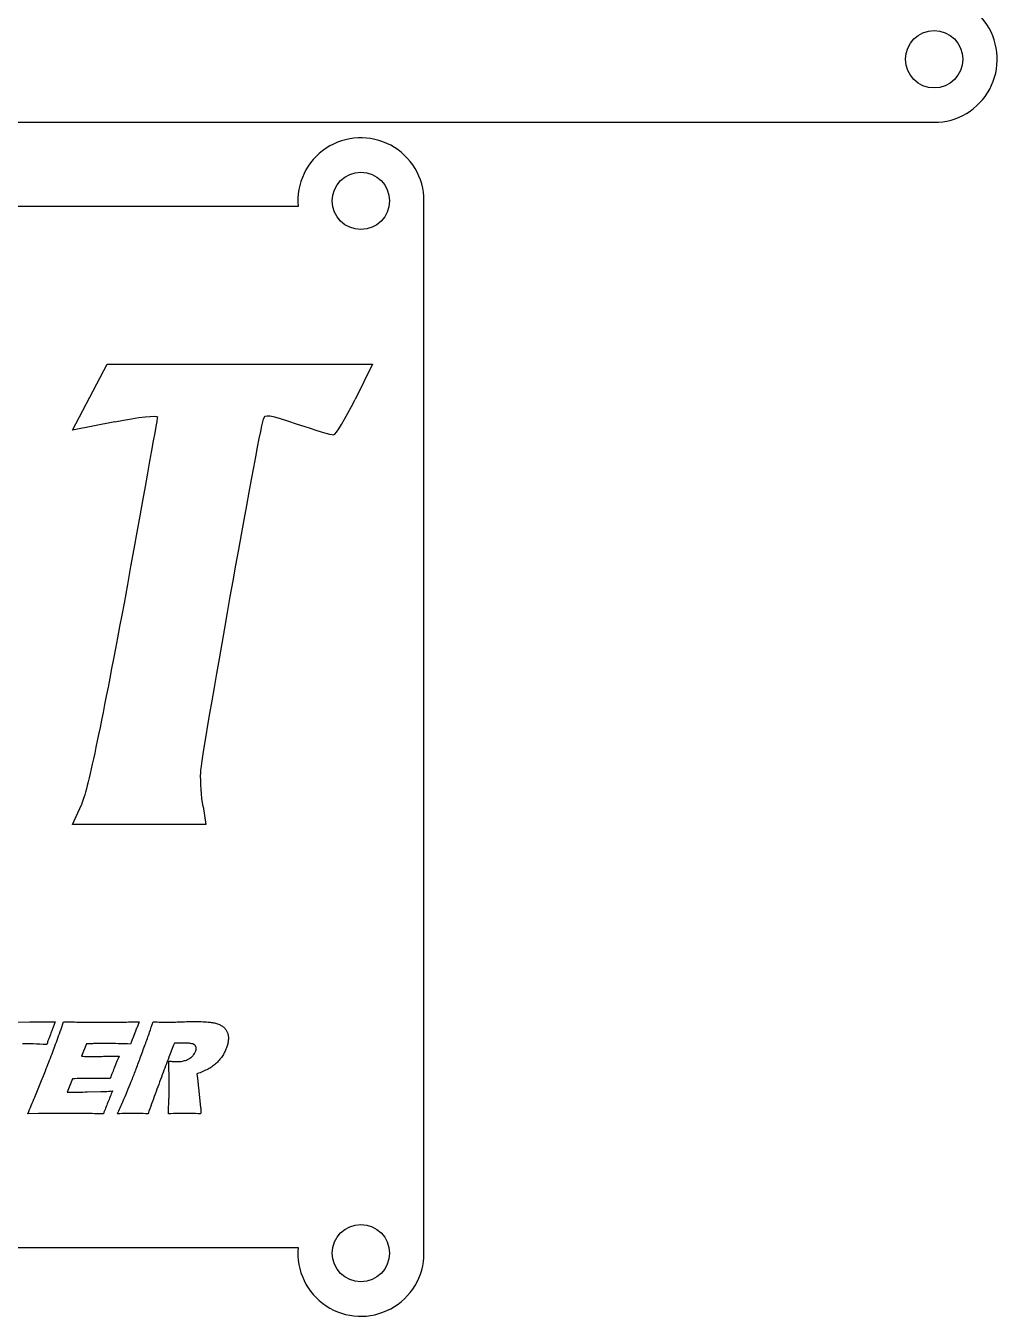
# Model space of a CAD drawing. Header units: millimetres. Extents: x 5 to 293, y 5 to 302.
# Drawn here: x 207.8 to 292.5, y 75.6 to 188.1 of the extents above; entities that cross this region are included whole.
import ezdxf

# ---------------------------------------------------------------- set-up
doc = ezdxf.new("R2010")
doc.units = ezdxf.units.MM
doc.layers.get('0').update_dxf_attribs({"linetype": 'CONTINUOUS'})

msp = doc.modelspace()

# ---------------------------------------------------------------- linework, layer by layer
for p, q in [((213.39, 155.71), (214.91, 158.56)), ((214.91, 158.56), (238.04, 158.56)), ((238.04, 158.56), (236.52, 155.49)), ((211.87, 152.83), (213.39, 155.71)), ((215.56, 153.55), (211.87, 152.83)), ((211.87, 118.45), (212.65, 120.16)), ((223.26, 120), (223.51, 118.45)), ((223.51, 118.45), (211.87, 118.45)), ((206.73, 101.21), (208.15, 101.22)), ((208.15, 101.22), (209.51, 101.22)), ((209.51, 101.22), (210.38, 101.22)), ((210.38, 101.22), (210.11, 100.54)), ((210.89, 100.6), (211.09, 101.22)), ((217.37, 100.42), (217.13, 99.8)), ((217.69, 101.22), (217.57, 100.91)), ((213.09, 99.31), (212.66, 98.23)), ((220.32, 95.97), (220.29, 97.81)), ((211.87, 96.26), (211.42, 95.1)), ((222.73, 96.7), (222.81, 96.09)), ((211.42, 95.1), (211.95, 95.1)), ((213.15, 95.12), (214.34, 95.15)), ((222.86, 95.48), (223.05, 93.75)), ((208.9, 93.23), (207.98, 93.22)), ((211.41, 93.23), (208.9, 93.23))]:
    msp.add_line(p, q)
for points in [[(287.02, 301.16), (164.52, 301.16, 1.046586), (165.02, 290.18), (165.02, 245.89, 1.095445), (165.02, 234.93), (165.02, 190.64, 1.046586), (164.52, 179.66), (287.02, 179.66, 1.046586), (286.52, 190.64), (286.52, 234.93, 1.095445), (286.52, 245.89), (286.52, 290.18, 1.046586)], [(231.55, 172.31), (187.25, 172.31, 1.095445), (176.3, 172.31), (132, 172.31, 1.046586), (121.03, 172.81), (121.03, 81.06, 1.046586), (132, 81.56), (176.3, 81.56, 1.095445), (187.25, 81.56), (231.55, 81.56, 1.046586), (242.53, 81.06), (242.53, 172.81, 1.046586)]]:
    msp.add_lwpolyline(points, format="xyb", close=True)
for centre in [(287.02, 185.16), (237.03, 172.81), (237.03, 81.06)]:
    msp.add_circle(centre, 2.5)
for points in [[(234.64, 152.41), (234.84, 152.41), (235.68, 153.8), (236.52, 155.49)], [(215.56, 153.55), (217.66, 153.97), (219.28, 154.13), (219.28, 153.97)], [(219.28, 153.97), (219.28, 153.77), (217.95, 146.49), (216.37, 137.73)], [(223.06, 122.97), (223.09, 124.24), (228.08, 152.32), (228.53, 153.77)], [(228.53, 153.77), (228.66, 154.26), (228.98, 154.19), (231.47, 153.35)], [(231.47, 153.35), (233.03, 152.83), (234.45, 152.41), (234.64, 152.41)], [(216.37, 137.73), (214.26, 126.47), (213.19, 121.36), (212.65, 120.16)], [(223.26, 120), (223.13, 120.84), (223.03, 122.17), (223.06, 122.97)]]:
    msp.add_open_spline(points, degree=3)
for points, knots in [([(210.11, 100.54), (210.06, 100.41), (209.96, 100.17), (209.87, 99.93), (209.84, 99.83)], [0, 0, 0, 0, 0.04330248, 0.07592737, 0.07592737, 0.07592737, 0.07592737]), ([(210.09, 98.44), (210.26, 98.89), (210.53, 99.61), (210.79, 100.33), (210.89, 100.6)], [0, 0, 0, 0, 0.1452694, 0.2308973, 0.2308973, 0.2308973, 0.2308973]), ([(211.09, 101.22), (211.6, 101.22), (212.72, 101.21), (213.84, 101.21), (214.46, 101.21)], [0, 0, 0, 0, 0.1511747, 0.336531, 0.336531, 0.336531, 0.336531]), ([(214.46, 101.21), (215.04, 101.21), (216.12, 101.21), (217.19, 101.22), (217.69, 101.22)], [0, 0, 0, 0, 0.1748602, 0.3230061, 0.3230061, 0.3230061, 0.3230061]), ([(217.57, 100.91), (217.55, 100.86), (217.48, 100.69), (217.42, 100.53), (217.37, 100.42)], [0, 0, 0, 0, 0.01732509, 0.05288695, 0.05288695, 0.05288695, 0.05288695]), ([(218.21, 99.24), (218.34, 99.6), (218.58, 100.26), (218.8, 100.92), (218.91, 101.22)], [0, 0, 0, 0, 0.1148343, 0.2101777, 0.2101777, 0.2101777, 0.2101777]), ([(218.91, 101.22), (219.14, 101.22), (219.56, 101.21), (219.98, 101.21), (220.17, 101.2)], [0, 0, 0, 0, 0.0689968, 0.1259843, 0.1259843, 0.1259843, 0.1259843]), ([(220.17, 101.2), (220.35, 101.21), (220.73, 101.21), (221.12, 101.22), (221.33, 101.23)], [0, 0, 0, 0, 0.0538044, 0.1159983, 0.1159983, 0.1159983, 0.1159983]), ([(221.33, 101.23), (221.54, 101.24), (221.96, 101.25), (222.37, 101.25), (222.57, 101.26)], [0, 0, 0, 0, 0.064251, 0.1242253, 0.1242253, 0.1242253, 0.1242253]), ([(222.57, 101.26), (222.8, 101.25), (223.24, 101.25), (223.67, 101.21), (223.88, 101.19)], [0, 0, 0, 0, 0.0689352, 0.1315352, 0.1315352, 0.1315352, 0.1315352]), ([(223.88, 101.19), (224.01, 101.18), (224.26, 101.15), (224.5, 101.06), (224.61, 101.02)], [0, 0, 0, 0, 0.03899488, 0.07486515, 0.07486515, 0.07486515, 0.07486515]), ([(224.61, 101.02), (224.71, 100.98), (224.89, 100.9), (225.05, 100.77), (225.12, 100.7)], [0, 0, 0, 0, 0.03220806, 0.06036457, 0.06036457, 0.06036457, 0.06036457]), ([(225.12, 100.7), (225.18, 100.64), (225.29, 100.51), (225.36, 100.35), (225.4, 100.28)], [0, 0, 0, 0, 0.02596567, 0.05141667, 0.05141667, 0.05141667, 0.05141667]), ([(225.4, 100.28), (225.42, 100.19), (225.48, 100.01), (225.47, 99.82), (225.47, 99.72)], [0, 0, 0, 0, 0.02665583, 0.0563201, 0.0563201, 0.0563201, 0.0563201]), ([(209.63, 99.25), (209.23, 99.27), (208.53, 99.3), (207.83, 99.31), (207.52, 99.31)], [0, 0, 0, 0, 0.1191282, 0.2111221, 0.2111221, 0.2111221, 0.2111221]), ([(209.84, 99.83), (209.8, 99.74), (209.73, 99.55), (209.67, 99.35), (209.63, 99.25)], [0, 0, 0, 0, 0.02912281, 0.06191969, 0.06191969, 0.06191969, 0.06191969]), ([(213.89, 99.33), (213.77, 99.33), (213.51, 99.32), (213.24, 99.32), (213.09, 99.31)], [0, 0, 0, 0, 0.03414162, 0.07922181, 0.07922181, 0.07922181, 0.07922181]), ([(214.99, 99.33), (214.76, 99.33), (214.39, 99.33), (214.03, 99.33), (213.89, 99.33)], [0, 0, 0, 0, 0.0686837, 0.1106945, 0.1106945, 0.1106945, 0.1106945]), ([(216.94, 99.29), (216.58, 99.3), (215.93, 99.33), (215.28, 99.33), (214.99, 99.33)], [0, 0, 0, 0, 0.1093692, 0.1952723, 0.1952723, 0.1952723, 0.1952723]), ([(217.13, 99.8), (217.1, 99.73), (217.04, 99.56), (216.98, 99.39), (216.94, 99.29)], [0, 0, 0, 0, 0.02251046, 0.05432727, 0.05432727, 0.05432727, 0.05432727]), ([(217.39, 97.01), (217.52, 97.37), (217.8, 98.11), (218.07, 98.86), (218.21, 99.24)], [0, 0, 0, 0, 0.1157257, 0.2373524, 0.2373524, 0.2373524, 0.2373524]), ([(220.76, 99.36), (220.6, 98.95), (220.24, 98.04), (219.89, 97.13), (219.7, 96.62)], [0, 0, 0, 0, 0.130939, 0.2936953, 0.2936953, 0.2936953, 0.2936953]), ([(221.16, 99.37), (221.09, 99.37), (220.96, 99.36), (220.82, 99.36), (220.76, 99.36)], [0, 0, 0, 0, 0.02060734, 0.03940937, 0.03940937, 0.03940937, 0.03940937]), ([(221.57, 99.38), (221.5, 99.38), (221.36, 99.38), (221.23, 99.38), (221.16, 99.37)], [0, 0, 0, 0, 0.02002924, 0.04104545, 0.04104545, 0.04104545, 0.04104545]), ([(222.36, 99.3), (222.26, 99.32), (221.99, 99.38), (221.73, 99.38), (221.57, 99.38)], [0, 0, 0, 0, 0.03171022, 0.07991419, 0.07991419, 0.07991419, 0.07991419]), ([(222.64, 99.06), (222.61, 99.11), (222.55, 99.22), (222.43, 99.27), (222.36, 99.3)], [0, 0, 0, 0, 0.01697964, 0.03792074, 0.03792074, 0.03792074, 0.03792074]), ([(222.63, 98.7), (222.65, 98.77), (222.68, 98.88), (222.65, 99.01), (222.64, 99.06)], [0, 0, 0, 0, 0.01952432, 0.03651375, 0.03651375, 0.03651375, 0.03651375]), ([(225.34, 99.05), (225.29, 98.92), (225.19, 98.66), (225.05, 98.42), (224.98, 98.3)], [0, 0, 0, 0, 0.04145622, 0.08295053, 0.08295053, 0.08295053, 0.08295053]), ([(225.47, 99.72), (225.46, 99.61), (225.44, 99.38), (225.37, 99.16), (225.34, 99.05)], [0, 0, 0, 0, 0.03276669, 0.06850853, 0.06850853, 0.06850853, 0.06850853]), ([(209.06, 95.81), (209.22, 96.2), (209.56, 97.07), (209.9, 97.95), (210.09, 98.44)], [0, 0, 0, 0, 0.1237055, 0.2816676, 0.2816676, 0.2816676, 0.2816676]), ([(212.66, 98.23), (212.86, 98.22), (213.34, 98.21), (213.82, 98.21), (214.11, 98.21)], [0, 0, 0, 0, 0.0600082, 0.1442392, 0.1442392, 0.1442392, 0.1442392]), ([(214.11, 98.21), (214.32, 98.22), (214.93, 98.23), (215.55, 98.24), (215.94, 98.25)], [0, 0, 0, 0, 0.0647852, 0.1835732, 0.1835732, 0.1835732, 0.1835732]), ([(215.94, 98.25), (215.82, 97.95), (215.55, 97.29), (215.29, 96.64), (215.16, 96.29)], [0, 0, 0, 0, 0.0993542, 0.2118938, 0.2118938, 0.2118938, 0.2118938]), ([(221.73, 97.87), (221.84, 97.91), (222.05, 97.99), (222.23, 98.14), (222.31, 98.22)], [0, 0, 0, 0, 0.03517642, 0.06826716, 0.06826716, 0.06826716, 0.06826716]), ([(222.31, 98.22), (222.38, 98.29), (222.52, 98.44), (222.59, 98.62), (222.63, 98.7)], [0, 0, 0, 0, 0.03073881, 0.05841286, 0.05841286, 0.05841286, 0.05841286]), ([(224.98, 98.3), (224.9, 98.19), (224.74, 97.95), (224.54, 97.75), (224.44, 97.64)], [0, 0, 0, 0, 0.04220471, 0.08586908, 0.08586908, 0.08586908, 0.08586908]), ([(216.64, 95.16), (216.76, 95.45), (217.02, 96.06), (217.26, 96.68), (217.39, 97.01)], [0, 0, 0, 0, 0.0934876, 0.1998325, 0.1998325, 0.1998325, 0.1998325]), ([(220.29, 97.81), (220.41, 97.8), (220.64, 97.77), (220.88, 97.76), (220.99, 97.76)], [0, 0, 0, 0, 0.03800241, 0.0702121, 0.0702121, 0.0702121, 0.0702121]), ([(220.99, 97.76), (221.11, 97.76), (221.37, 97.77), (221.61, 97.84), (221.73, 97.87)], [0, 0, 0, 0, 0.03836163, 0.07548875, 0.07548875, 0.07548875, 0.07548875]), ([(223.71, 97.11), (223.56, 97.04), (223.24, 96.88), (222.91, 96.76), (222.73, 96.7)], [0, 0, 0, 0, 0.0495774, 0.1059045, 0.1059045, 0.1059045, 0.1059045]), ([(224.44, 97.64), (224.32, 97.54), (224.1, 97.34), (223.84, 97.19), (223.71, 97.11)], [0, 0, 0, 0, 0.04478475, 0.09045942, 0.09045942, 0.09045942, 0.09045942]), ([(207.98, 93.22), (208.18, 93.7), (208.55, 94.57), (208.91, 95.43), (209.06, 95.81)], [0, 0, 0, 0, 0.1574724, 0.281016, 0.281016, 0.281016, 0.281016]), ([(213.53, 96.3), (213.26, 96.3), (212.71, 96.29), (212.15, 96.27), (211.87, 96.26)], [0, 0, 0, 0, 0.0806019, 0.1658853, 0.1658853, 0.1658853, 0.1658853]), ([(215.16, 96.29), (214.84, 96.29), (214.3, 96.3), (213.75, 96.3), (213.53, 96.3)], [0, 0, 0, 0, 0.0955009, 0.1626688, 0.1626688, 0.1626688, 0.1626688]), ([(219.7, 96.62), (219.5, 96.06), (219.08, 94.93), (218.67, 93.79), (218.47, 93.22)], [0, 0, 0, 0, 0.1797182, 0.3615432, 0.3615432, 0.3615432, 0.3615432]), ([(220.3, 94.93), (220.3, 95.07), (220.3, 95.42), (220.31, 95.77), (220.32, 95.97)], [0, 0, 0, 0, 0.0433262, 0.1042849, 0.1042849, 0.1042849, 0.1042849]), ([(222.81, 96.09), (222.82, 95.99), (222.83, 95.78), (222.85, 95.58), (222.86, 95.48)], [0, 0, 0, 0, 0.03074087, 0.06137046, 0.06137046, 0.06137046, 0.06137046]), ([(211.95, 95.1), (212.11, 95.1), (212.51, 95.11), (212.91, 95.11), (213.15, 95.12)], [0, 0, 0, 0, 0.0491654, 0.1203401, 0.1203401, 0.1203401, 0.1203401]), ([(214.34, 95.15), (214.47, 95.15), (214.81, 95.16), (215.15, 95.18), (215.36, 95.2)], [0, 0, 0, 0, 0.0383208, 0.1020127, 0.1020127, 0.1020127, 0.1020127]), ([(215.36, 95.2), (215.23, 94.87), (214.96, 94.21), (214.7, 93.55), (214.57, 93.22)], [0, 0, 0, 0, 0.1058919, 0.2127135, 0.2127135, 0.2127135, 0.2127135]), ([(215.81, 93.22), (215.97, 93.57), (216.25, 94.21), (216.52, 94.86), (216.64, 95.16)], [0, 0, 0, 0, 0.1144655, 0.2106644, 0.2106644, 0.2106644, 0.2106644]), ([(220.28, 94.35), (220.29, 94.46), (220.3, 94.65), (220.3, 94.85), (220.3, 94.93)], [0, 0, 0, 0, 0.03437775, 0.05825515, 0.05825515, 0.05825515, 0.05825515]), ([(220.24, 93.22), (220.24, 93.38), (220.26, 93.75), (220.27, 94.13), (220.28, 94.35)], [0, 0, 0, 0, 0.0470207, 0.1125212, 0.1125212, 0.1125212, 0.1125212]), ([(223.05, 93.75), (223.06, 93.69), (223.07, 93.52), (223.06, 93.34), (223.05, 93.22)], [0, 0, 0, 0, 0.01666128, 0.05277018, 0.05277018, 0.05277018, 0.05277018]), ([(214.57, 93.22), (214.05, 93.22), (213, 93.23), (211.95, 93.23), (211.41, 93.23)], [0, 0, 0, 0, 0.153893, 0.3156402, 0.3156402, 0.3156402, 0.3156402]), ([(217.12, 93.23), (216.96, 93.23), (216.52, 93.23), (216.09, 93.22), (215.81, 93.22)], [0, 0, 0, 0, 0.0492295, 0.13092, 0.13092, 0.13092, 0.13092]), ([(218.47, 93.22), (218.18, 93.22), (217.73, 93.23), (217.28, 93.23), (217.12, 93.23)], [0, 0, 0, 0, 0.0869946, 0.1349557, 0.1349557, 0.1349557, 0.1349557]), ([(221.67, 93.23), (221.48, 93.23), (221.01, 93.23), (220.53, 93.22), (220.24, 93.22)], [0, 0, 0, 0, 0.0563343, 0.1433918, 0.1433918, 0.1433918, 0.1433918]), ([(223.05, 93.22), (222.76, 93.22), (222.3, 93.23), (221.84, 93.23), (221.67, 93.23)], [0, 0, 0, 0, 0.0873875, 0.1381409, 0.1381409, 0.1381409, 0.1381409])]:
    msp.add_open_spline(points, degree=3, knots=knots)

doc.saveas('drawing.dxf')
